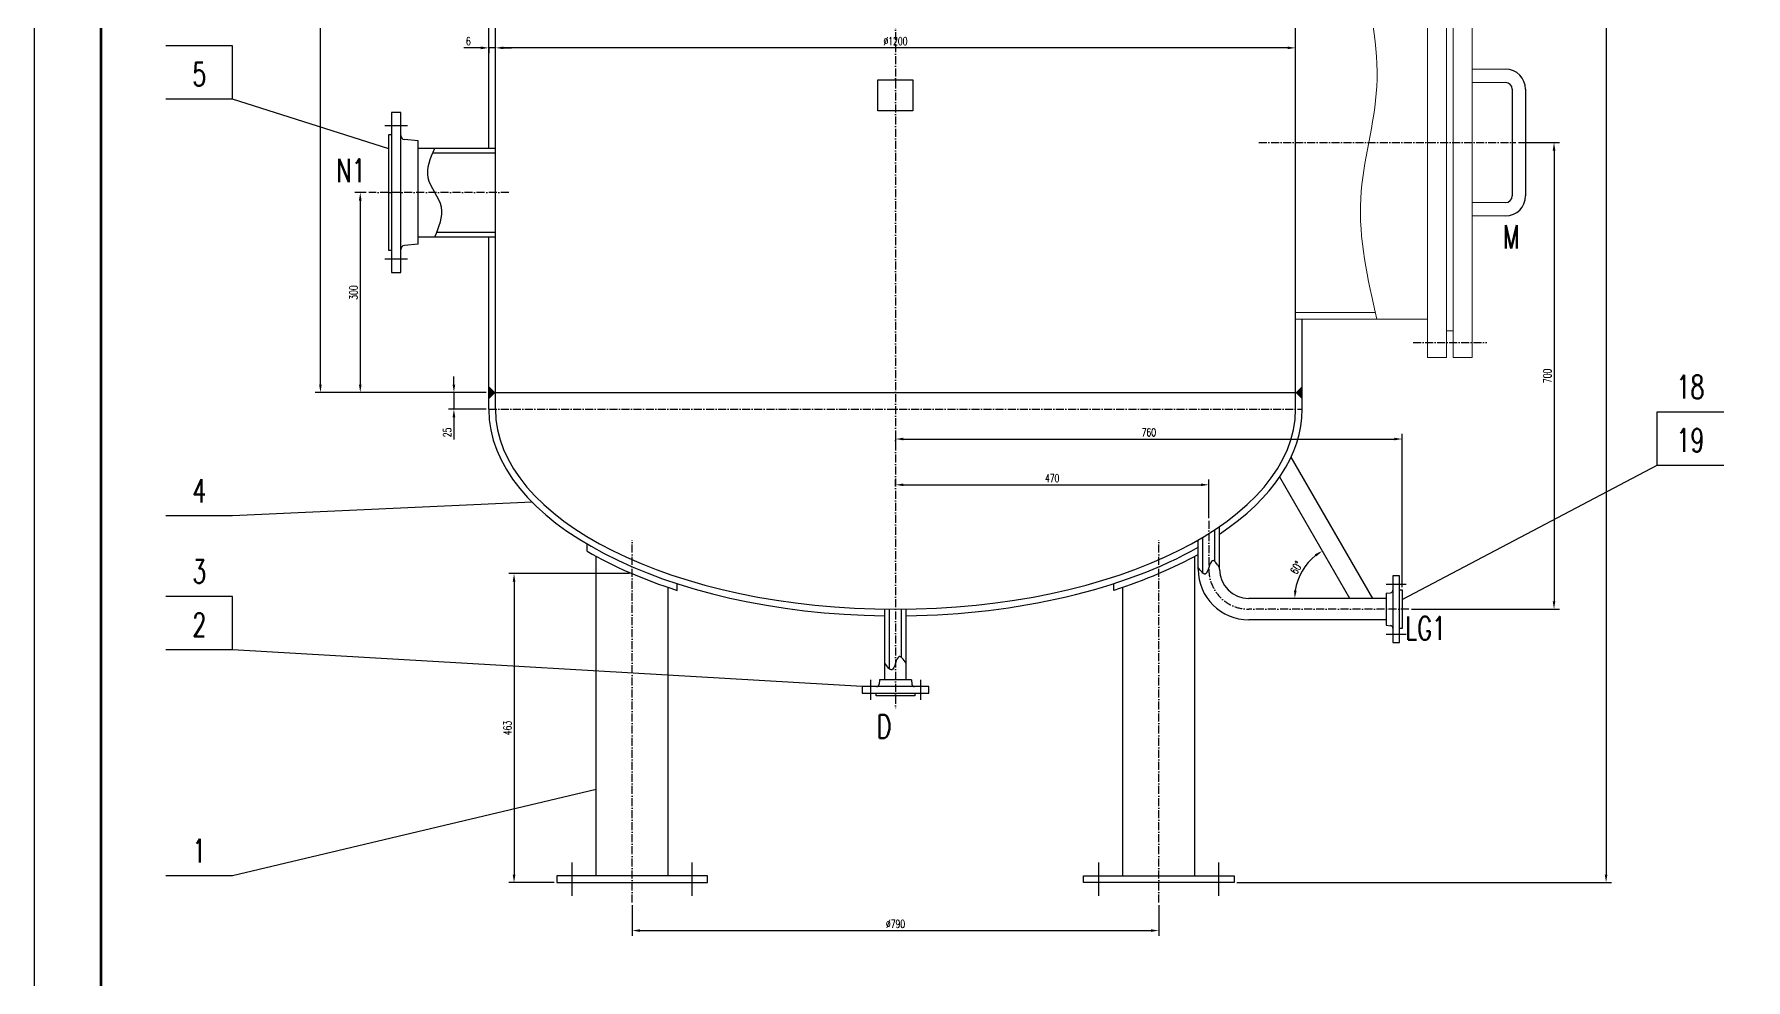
# Model space of a CAD drawing. Header units: millimetres. Extents: x 3722 to 10352, y -3393 to 2547.
# Drawn here: x 3722 to 6289, y -952 to 466 of the extents above; entities that cross this region are included whole.
import ezdxf
from ezdxf.enums import TextEntityAlignment as Align

# ---------------------------------------------------------------- set-up
doc = ezdxf.new("R2010")
doc.units = ezdxf.units.MM
for name, pattern in [('ACAD_ISO02W100', [11, 8, -3]), ('ACAD_ISO10W100', [18, 12, -3, 0, -3]), ('DASHDOT', [1, 0.5, -0.25, 0, -0.25])]:
    doc.linetypes.add(name, pattern=pattern)
for name, color, linetype in [('2', 1, 'Continuous'), ('ACHSEN', 7, 'DASHDOT'), ('K1', 4, 'Continuous'), ('tank', 1, 'Continuous'), ('tankx', 2, 'ACAD_ISO10W100'), ('tanky', 7, 'Continuous'), ('xuxian', 7, 'ACAD_ISO02W100')]:
    doc.layers.add(name, color=color, linetype=linetype)
doc.layers.add('CAXA1', color=2, linetype='ACAD_ISO10W100', lineweight=25)
doc.layers.add('RENK', color=7, linetype='Continuous', lineweight=18)
doc.styles.add('hzfs', font='simplex.shx', dxfattribs={"width": 0.7, "bigfont": 'hzfs.shx'})
doc.dimstyles.new('PVCAD$0', dxfattribs={"dimscale": 4, "dimtxt": 3, "dimasz": 3, "dimexe": 2, "dimexo": 1, "dimgap": 1, "dimtad": 1, "dimdec": 0, "dimzin": 0, "dimdsep": 46, "dimtxsty": 'hzfs', "dimcen": 2.5, "dimclrd": 4, "dimclre": 4, "dimadec": 0, "dimazin": 0, "dimtfac": 1, "dimtmove": 0, "dimatfit": 0, "dimfxl": 1, "dimarcsym": 0})
doc.dimstyles.new('PVCAD$2', dxfattribs={"dimscale": 4, "dimtxt": 3, "dimasz": 3, "dimexe": 2, "dimexo": 1, "dimgap": 1, "dimtad": 2, "dimtih": 1, "dimdec": 0, "dimzin": 0, "dimdsep": 46, "dimtxsty": 'hzfs', "dimcen": 2.5, "dimclrd": 4, "dimclre": 4, "dimadec": 0, "dimazin": 0, "dimtfac": 1, "dimtmove": 0, "dimatfit": 0, "dimfxl": 1, "dimarcsym": 0})

# ---------------------------------------------------------------- blocks, each defined once
blk = doc.blocks.new('*D204')
at = {"color": 4, "linetype": 'ByBlock', "lineweight": -2}
for p, q in [((5014, -211.4), (5014, -201.6)), ((5484, -259.8), (5484, -201.6)), ((5026, -209.6), (5472, -209.6))]:
    blk.add_line(p, q, dxfattribs=at)
at = {"color": 4, "linetype": 'ByBlock'}
for points in [[(5026, -207.6), (5026, -211.6), (5014, -209.6)], [(5472, -207.6), (5472, -211.6), (5484, -209.6)]]:
    blk.add_solid(points, dxfattribs=at)
at = {"layer": 'Defpoints', "color": 0, "linetype": 'ByBlock'}
for p in [(5014, -215.4), (5484, -209.6), (5484, -263.8)]:
    blk.add_point(p, dxfattribs=at)
at = {"color": 0, "linetype": 'ByBlock', "insert": (5249, -199.6), "char_height": 12, "attachment_point": 5, "style": 'hzfs'}
blk.add_mtext('470', dxfattribs=at)
blk = doc.blocks.new('*D205')
at = {"color": 4, "linetype": 'ByBlock', "lineweight": -2}
for p, q in [((5948.4, 303.8), (6009.7, 303.8)), ((6001.7, 291.8), (6001.7, -384.2)), ((5787.7, -396.2), (6009.7, -396.2))]:
    blk.add_line(p, q, dxfattribs=at)
at = {"color": 4, "linetype": 'ByBlock'}
for points in [[(5999.7, 291.8), (6003.7, 291.8), (6001.7, 303.8)], [(5999.7, -384.2), (6003.7, -384.2), (6001.7, -396.2)]]:
    blk.add_solid(points, dxfattribs=at)
at = {"layer": 'Defpoints', "color": 0, "linetype": 'ByBlock'}
for p in [(5944.4, 303.8), (5783.7, -396.2), (6001.7, -396.2)]:
    blk.add_point(p, dxfattribs=at)
at = {"color": 0, "linetype": 'ByBlock', "insert": (5991.7, -46.2), "char_height": 12, "attachment_point": 5, "rotation": 90, "style": 'hzfs'}
blk.add_mtext('700', dxfattribs=at)
blk = doc.blocks.new('*D206')
at = {"color": 4, "linetype": 'ByBlock', "lineweight": -2}
for p, q in [((5014, -129.8), (5014, -148.9)), ((5026, -140.9), (5762, -140.9)), ((5774, -363.2), (5774, -132.9))]:
    blk.add_line(p, q, dxfattribs=at)
at = {"color": 4, "linetype": 'ByBlock'}
for points in [[(5026, -138.9), (5026, -142.9), (5014, -140.9)], [(5762, -138.9), (5762, -142.9), (5774, -140.9)]]:
    blk.add_solid(points, dxfattribs=at)
at = {"layer": 'Defpoints', "color": 0, "linetype": 'ByBlock'}
for p in [(5014, -125.8), (5774, -140.9), (5774, -367.2)]:
    blk.add_point(p, dxfattribs=at)
at = {"color": 0, "linetype": 'ByBlock', "insert": (5394, -130.9), "char_height": 12, "attachment_point": 5, "style": 'hzfs'}
blk.add_mtext('760', dxfattribs=at)
blk = doc.blocks.new('*D207')
at = {"color": 4, "linetype": 'ByBlock', "lineweight": -2}
for p, q in [((4619, -840.2), (4619, -886.3)), ((5409, -840.2), (5409, -886.3)), ((4631, -878.3), (5397, -878.3))]:
    blk.add_line(p, q, dxfattribs=at)
at = {"color": 4, "linetype": 'ByBlock'}
for points in [[(4631, -876.3), (4631, -880.3), (4619, -878.3)], [(5397, -876.3), (5397, -880.3), (5409, -878.3)]]:
    blk.add_solid(points, dxfattribs=at)
at = {"layer": 'Defpoints', "color": 0, "linetype": 'ByBlock'}
for p in [(4619, -836.2), (5409, -836.2), (5409, -878.3)]:
    blk.add_point(p, dxfattribs=at)
at = {"color": 0, "linetype": 'ByBlock', "insert": (5014, -868.3), "char_height": 12, "attachment_point": 5, "style": 'hzfs'}
blk.add_mtext('%%C790', dxfattribs=at)
blk = doc.blocks.new('*D208')
at = {"color": 4, "linetype": 'ByBlock', "lineweight": -2}
for p, q in [((5105, 2105.8), (6087.8, 2105.8)), ((6079.8, 2093.8), (6079.8, -794.2)), ((5526.1, -806.2), (6087.8, -806.2))]:
    blk.add_line(p, q, dxfattribs=at)
at = {"color": 4, "linetype": 'ByBlock'}
for points in [[(6077.8, 2093.8), (6081.8, 2093.8), (6079.8, 2105.8)], [(6077.8, -794.2), (6081.8, -794.2), (6079.8, -806.2)]]:
    blk.add_solid(points, dxfattribs=at)
at = {"layer": 'Defpoints', "color": 0, "linetype": 'ByBlock'}
for p in [(5101, 2105.8), (5522.1, -806.2), (6079.8, -806.2)]:
    blk.add_point(p, dxfattribs=at)
at = {"color": 0, "linetype": 'ByBlock', "insert": (6069.8, 649.8), "char_height": 12, "attachment_point": 5, "rotation": 90, "style": 'hzfs'}
blk.add_mtext('2910', dxfattribs=at)
blk = doc.blocks.new('*D209')
at = {"layer": 'ACHSEN', "color": 4, "linetype": 'ByBlock', "lineweight": -2}
for p, q in [((4220, 228.8), (4203.2, 228.8)), ((4211.2, 216.8), (4211.2, -59.2)), ((4400, -71.2), (4203.2, -71.2))]:
    blk.add_line(p, q, dxfattribs=at)
at = {"layer": 'ACHSEN', "color": 4, "linetype": 'ByBlock'}
for points in [[(4209.2, 216.8), (4213.2, 216.8), (4211.2, 228.8)], [(4209.2, -59.2), (4213.2, -59.2), (4211.2, -71.2)]]:
    blk.add_solid(points, dxfattribs=at)
at = {"layer": 'Defpoints', "color": 0, "linetype": 'ByBlock'}
for p in [(4224, 228.8), (4211.2, -71.2), (4404, -71.2)]:
    blk.add_point(p, dxfattribs=at)
at = {"layer": 'ACHSEN', "color": 0, "linetype": 'ByBlock', "insert": (4201.2, 78.8), "char_height": 12, "attachment_point": 5, "rotation": 90, "style": 'hzfs'}
blk.add_mtext('300', dxfattribs=at)
blk = doc.blocks.new('*D210')
at = {"layer": 'ACHSEN', "color": 4, "linetype": 'ByBlock', "lineweight": -2}
for p, q in [((4345, 1538.8), (4143.5, 1538.8)), ((4151.5, -59.2), (4151.5, 1526.8)), ((4212.2, -71.2), (4143.5, -71.2))]:
    blk.add_line(p, q, dxfattribs=at)
at = {"layer": 'ACHSEN', "color": 4, "linetype": 'ByBlock'}
for points in [[(4149.5, 1526.8), (4153.5, 1526.8), (4151.5, 1538.8)], [(4149.5, -59.2), (4153.5, -59.2), (4151.5, -71.2)]]:
    blk.add_solid(points, dxfattribs=at)
at = {"layer": 'Defpoints', "color": 0, "linetype": 'ByBlock'}
for p in [(4151.5, 1538.8), (4349, 1538.8), (4216.2, -71.2)]:
    blk.add_point(p, dxfattribs=at)
at = {"layer": 'ACHSEN', "color": 0, "linetype": 'ByBlock', "insert": (4141.5, 733.8), "char_height": 12, "attachment_point": 5, "rotation": 90, "style": 'hzfs'}
blk.add_mtext('1610', dxfattribs=at)
blk = doc.blocks.new('*D185')
at = {"layer": 'ACHSEN', "color": 4, "linetype": 'ByBlock', "lineweight": -2}
for p, q in [((4414, 449.9), (4414, 453.9)), ((5602, 445.9), (4426, 445.9)), ((5614, 449.9), (5614, 453.9))]:
    blk.add_line(p, q, dxfattribs=at)
at = {"layer": 'ACHSEN', "color": 4, "linetype": 'ByBlock'}
for points in [[(4426, 447.9), (4426, 443.9), (4414, 445.9)], [(5602, 447.9), (5602, 443.9), (5614, 445.9)]]:
    blk.add_solid(points, dxfattribs=at)
at = {"layer": 'Defpoints', "color": 0, "linetype": 'ByBlock'}
for p in [(4414, 445.9), (4414, 445.9), (5614, 445.9)]:
    blk.add_point(p, dxfattribs=at)
at = {"layer": 'ACHSEN', "color": 0, "linetype": 'ByBlock', "insert": (5014, 455.9), "char_height": 12, "attachment_point": 5, "style": 'hzfs'}
blk.add_mtext('%%C1200', dxfattribs=at)
blk = doc.blocks.new('*D186')
at = {"layer": 'ACHSEN', "color": 4, "linetype": 'ByBlock', "lineweight": -2}
for p, q in [((4392, 445.9), (4366.8, 445.9)), ((4404, 445.9), (4404, 437.9)), ((4414, 445.9), (4404, 445.9)), ((4414, 449.9), (4414, 453.9)), ((4426, 445.9), (4438, 445.9))]:
    blk.add_line(p, q, dxfattribs=at)
at = {"layer": 'ACHSEN', "color": 4, "linetype": 'ByBlock'}
for points in [[(4392, 447.9), (4392, 443.9), (4404, 445.9)], [(4426, 447.9), (4426, 443.9), (4414, 445.9)]]:
    blk.add_solid(points, dxfattribs=at)
at = {"layer": 'Defpoints', "color": 0, "linetype": 'ByBlock'}
for p in [(4404, 449.9), (4404, 445.9), (4414, 445.9)]:
    blk.add_point(p, dxfattribs=at)
at = {"layer": 'ACHSEN', "color": 0, "linetype": 'ByBlock', "insert": (4373.4, 455.9), "char_height": 12, "attachment_point": 5, "style": 'hzfs'}
blk.add_mtext('6', dxfattribs=at)
blk = doc.blocks.new('*D211')
at = {"layer": 'ACHSEN', "color": 4, "linetype": 'ByBlock', "lineweight": -2}
for p, q in [((4615, -342.8), (4433.9, -342.8)), ((4441.9, -354.8), (4441.9, -794.2)), ((4501.9, -806.2), (4433.9, -806.2))]:
    blk.add_line(p, q, dxfattribs=at)
at = {"layer": 'ACHSEN', "color": 4, "linetype": 'ByBlock'}
for points in [[(4439.9, -354.8), (4443.9, -354.8), (4441.9, -342.8)], [(4439.9, -794.2), (4443.9, -794.2), (4441.9, -806.2)]]:
    blk.add_solid(points, dxfattribs=at)
at = {"layer": 'Defpoints', "color": 0, "linetype": 'ByBlock'}
for p in [(4619, -342.8), (4441.9, -806.2), (4505.9, -806.2)]:
    blk.add_point(p, dxfattribs=at)
at = {"layer": 'ACHSEN', "color": 0, "linetype": 'ByBlock', "insert": (4431.9, -574.5), "char_height": 12, "attachment_point": 5, "rotation": 90, "style": 'hzfs'}
blk.add_mtext('463', dxfattribs=at)
blk = doc.blocks.new('*D187')
at = {"color": 4, "linetype": 'ByBlock', "lineweight": -2}
blk.add_arc((5695.3, -380.2), 82.5, 128.3394, 171.6606, dxfattribs=at)
at = {"color": 4, "linetype": 'ByBlock'}
for points in [[(5643, -313.8), (5645.3, -317.1), (5654.1, -308.7)], [(5615.7, -368.4), (5611.7, -368.1), (5612.8, -380.2)]]:
    blk.add_solid(points, dxfattribs=at)
at = {"layer": 'Defpoints', "color": 0, "linetype": 'ByBlock'}
for p in [(5590.2, -198), (5617.8, -352), (5544, -380.2), (5695.3, -380.2), (5750, -380.2)]:
    blk.add_point(p, dxfattribs=at)
at = {"color": 0, "linetype": 'ByBlock', "insert": (5615.3, -333.8), "char_height": 12, "attachment_point": 5, "rotation": 59.8909, "style": 'hzfs'}
blk.add_mtext('60°', dxfattribs=at)
blk = doc.blocks.new('*D189')
at = {"layer": 'Defpoints', "color": 0, "linetype": 'ByBlock'}
for p in [(4404, -71.2), (4351.7, -96.2), (4404, -96.2)]:
    blk.add_point(p, dxfattribs=at)
at = {"layer": 'xuxian', "color": 4, "linetype": 'ByBlock', "lineweight": -2}
for p, q in [((4351.7, -59.2), (4351.7, -47.2)), ((4400, -71.2), (4343.7, -71.2)), ((4351.7, -71.2), (4351.7, -96.2)), ((4400, -96.2), (4343.7, -96.2)), ((4351.7, -108.2), (4351.7, -141.8))]:
    blk.add_line(p, q, dxfattribs=at)
at = {"layer": 'xuxian', "color": 4, "linetype": 'ByBlock'}
for points in [[(4349.7, -59.2), (4353.7, -59.2), (4351.7, -71.2)], [(4349.7, -108.2), (4353.7, -108.2), (4351.7, -96.2)]]:
    blk.add_solid(points, dxfattribs=at)
at = {"layer": 'xuxian', "color": 0, "linetype": 'ByBlock', "insert": (4341.7, -131), "char_height": 12, "attachment_point": 5, "rotation": 90, "style": 'hzfs'}
blk.add_mtext('25', dxfattribs=at)

msp = doc.modelspace()

# ---------------------------------------------------------------- linework, layer by layer
msp.add_line((3722.2, 2546.8), (3722.2, -3393.2))
at = {"linetype": 'ByBlock'}
msp.add_lwpolyline([(4987.7, 398), (5040.2, 398), (5040.2, 351.5), (4987.7, 351.5)], close=True, dxfattribs=at)
at = {"layer": '2', "linetype": 'ByBlock'}
for p, q in [((5939, 383.8), (5939, 223.8)), ((5959, 383.8), (5959, 223.8))]:
    msp.add_line(p, q, dxfattribs=at)
for centre, radius, start, end in [((5929, 383.8), 30, 0, 90), ((5929, 383.8), 10, 0, 90), ((5929, 223.8), 30, 270, 0), ((5929, 223.8), 10, 270, 0)]:
    msp.add_arc(centre, radius, start, end, dxfattribs=at)
at = {"layer": 'CAXA1'}
for p, q in [((5014, 2134.6), (5014, -544.5)), ((4434, 228.8), (4224, 228.8)), ((4404, -96.2), (5624, -96.2)), ((5484, -263.8), (5484, -336.2)), ((4619, -836.2), (4619, -292.8)), ((5409, -836.2), (5409, -292.8)), ((5783.7, -396.2), (5544, -396.2))]:
    msp.add_line(p, q, dxfattribs=at)
msp.add_arc((5544, -336.2), 60, 180, 270, dxfattribs=at)
at = {"layer": 'K1', "const_width": 4}
msp.add_lwpolyline([(7822.2, -3293.2), (7822.2, 2296.8), (3822.2, 2296.8), (3822.2, -3293.2)], close=True, dxfattribs=at)
at = {"layer": 'RENK', "color": 1, "linetype": 'Continuous'}
for p, q in [((5812, 626.3), (5812, -18.7)), ((5840.5, 626.3), (5840.5, -18.7)), ((5850.5, 626.3), (5850.5, -18.7)), ((5879, 626.3), (5879, -18.7)), ((5614, 568.8), (5614, 38.8)), ((5879, 413.8), (5929, 413.8)), ((5879, 393.8), (5929, 393.8)), ((5879, 213.8), (5929, 213.8)), ((5879, 193.8), (5929, 193.8)), ((5614, 48.8), (5733.5, 48.8)), ((5614, 38.8), (5812, 38.8)), ((5840.5, 21.5), (5850.5, 21.5)), ((5812, -18.7), (5840.5, -18.7)), ((5850.5, -18.7), (5879, -18.7))]:
    msp.add_line(p, q, dxfattribs=at)
at = {"layer": 'RENK', "color": 7, "linetype": 'Continuous'}
msp.add_spline([(5711.8, 568.8), (5735.9, 387.8), (5711.8, 219.8), (5735.9, 38.8)], degree=3, dxfattribs=at)
at = {"layer": 'tank', "linetype": 'ByBlock'}
for p, q in [((5614, -96.2), (5614, 1548.8)), ((4404, 295.3), (4404, 1496.8)), ((4414, -96.2), (4414, 1506.8)), ((4272, 348.8), (4258, 348.8)), ((4258, 348.8), (4258, 108.8)), ((4272, 108.8), (4272, 348.8)), ((4254, 141.8), (4254, 315.8)), ((4254, 315.8), (4258, 315.8)), ((4298, 306.5), (4277.5, 308.3)), ((4298, 151.2), (4298, 306.5)), ((4298, 295.3), (4414, 295.3)), ((4320, 288.3), (4414, 288.3)), ((4298, 162.3), (4414, 162.3)), ((4325.9, 169.3), (4414, 169.3)), ((4404, -96.2), (4404, 162.3)), ((4258, 141.8), (4254, 141.8)), ((4298, 151.2), (4277.5, 149.3)), ((4258, 108.8), (4272, 108.8)), ((5624, -96.2), (5624, 38.8)), ((4404, -71.2), (5624, -71.2)), ((5730, -380.2), (5607.4, -167.9)), ((5695.3, -380.2), (5590.2, -198)), ((5493, -324.7), (5493, -276.8)), ((5500, -336.2), (5500, -272.1)), ((4551.5, -309.3), (4551.5, -298.3)), ((5468, -336.2), (5468, -292.3)), ((5475, -342), (5475, -288.2)), ((4565, -796.2), (4565, -316.8)), ((5463, -796.2), (5463, -316.8)), ((4686.5, -367.9), (4686.5, -357.7)), ((5341.5, -367.9), (5341.5, -357.7)), ((5760, -346.2), (5760, -446.2)), ((5770, -346.2), (5760, -346.2)), ((5770, -446.2), (5770, -346.2)), ((4673, -796.2), (4673, -363.4)), ((5355, -796.2), (5355, -363.4)), ((5750, -380.2), (5544, -380.2)), ((5750, -372.1), (5756.3, -371.5)), ((5750, -372.1), (5750, -420.3)), ((5770, -367.2), (5774, -367.2)), ((5774, -367.2), (5774, -425.2)), ((4998, -502.2), (4998, -396.1)), ((5005, -485.8), (5005, -396.1)), ((5023, -468.5), (5023, -396.1)), ((5030, -502.2), (5030, -396.1)), ((5750, -412.2), (5544, -412.2)), ((5750, -420.3), (5756.3, -420.9)), ((5774, -425.2), (5770, -425.2)), ((5760, -446.2), (5770, -446.2)), ((5064, -512.2), (4964, -512.2)), ((4964, -512.2), (4964, -522.2)), ((4989.9, -502.2), (4989.3, -508.5)), ((5038.1, -502.2), (4989.9, -502.2)), ((5038.1, -502.2), (5038.7, -508.5)), ((5064, -522.2), (5064, -512.2)), ((4964, -522.2), (5064, -522.2)), ((4985, -526.2), (4985, -522.2)), ((5043, -526.2), (4985, -526.2)), ((5043, -522.2), (5043, -526.2))]:
    msp.add_line(p, q, dxfattribs=at)
for points in [[(4505.9, -806.2), (4732.1, -806.2), (4732.1, -796.2), (4505.9, -796.2), (4505.9, -806.2)], [(5522.1, -806.2), (5295.9, -806.2), (5295.9, -796.2), (5522.1, -796.2), (5522.1, -806.2)]]:
    msp.add_lwpolyline(points, dxfattribs=at)
for centre, radius, start, end in [((4278, 314.3), 6, 180, 264.8572), ((4278, 143.3), 6, 95.1428, 180), ((5544, -336.2), 76, 180, 270), ((5544, -336.2), 44, 180, 270), ((5756, -367.5), 4, 275.1428, 0), ((5756, -424.8), 4, 0, 84.8572), ((4985.3, -508.2), 4, 270, 354.8572), ((5042.6, -508.2), 4, 185.1428, 270)]:
    msp.add_arc(centre, radius, start, end, dxfattribs=at)
for major_axis, ratio, start_param, end_param in [((610, 0), 0.508197, 3.141593, 4.686156), ((600, 0), 0.5, 3.141593, 6.283185), ((610, 0), 0.508197, 5.634239, 6.283185), ((610, 0), 0.508197, 4.738621, 5.551819), ((-620, 0), 0.516129, 7.011995, 7.297472)]:
    msp.add_ellipse((5014, -96.2), major_axis=major_axis, ratio=ratio, start_param=start_param, end_param=end_param, dxfattribs=at)
at = {"layer": 'tank', "linetype": 'ByBlock', "extrusion": (0, 0, -1)}
msp.add_ellipse((5014, -96.2), major_axis=(620, 0), ratio=0.516129, start_param=7.03235, end_param=7.297472, dxfattribs=at)
at = {"layer": 'tankx', "linetype": 'ByBlock'}
for p, q in [((4282, 328.8), (4248, 328.8)), ((4282, 128.8), (4248, 128.8)), ((5750, -358.7), (5780, -358.7)), ((5750, -433.7), (5780, -433.7)), ((4976.5, -502.2), (4976.5, -532.2)), ((5051.5, -502.2), (5051.5, -532.2)), ((4529, -826.2), (4529, -776.2)), ((4709, -826.2), (4709, -776.2)), ((5319, -826.2), (5319, -776.2)), ((5499, -826.2), (5499, -776.2))]:
    msp.add_line(p, q, dxfattribs=at)
at = {"layer": 'tankx'}
for p, q in [((5559.2, 303.8), (5944.4, 303.8)), ((5790.2, 3.8), (5900.9, 3.8))]:
    msp.add_line(p, q, dxfattribs=at)
at = {"layer": 'tanky', "linetype": 'ByBlock'}
for p, q in [((4019.8, 448.9), (3919.8, 448.9)), ((4019.8, 368.9), (4019.8, 448.9)), ((4019.8, 368.9), (3919.8, 368.9)), ((4254, 294.4), (4019.8, 368.9)), ((6156.3, -180.2), (6156.3, -100.2)), ((6156.3, -100.2), (6256.3, -100.2)), ((5774, -381.7), (6156.3, -180.2)), ((6156.3, -180.2), (6256.3, -180.2)), ((4019.8, -255.9), (3919.8, -255.9)), ((4468.9, -235.4), (4019.8, -255.9)), ((4019.8, -376.9), (3919.8, -376.9)), ((4019.8, -456.9), (4019.8, -376.9)), ((4019.8, -456.9), (3919.8, -456.9)), ((4964, -512.2), (4019.8, -456.9)), ((4565, -666.6), (4019.8, -796.2)), ((4019.8, -796.2), (3919.8, -796.2))]:
    msp.add_line(p, q, dxfattribs=at)
for points in [[(4323, 162.3), (4333, 206.7), (4313, 251), (4323, 295.3)], [(5500, -333.4), (5489.3, -323.4), (5478.7, -343.4), (5468, -333.4)], [(5030, -477.2), (5019.3, -467.2), (5008.7, -487.2), (4998, -477.2)]]:
    msp.add_spline(points, degree=3, dxfattribs=at)
for points in [[(4414, -71.2), (4404, -61.2), (4404, -81.2)], [(5614, -71.2), (5624, -61.2), (5624, -81.2)]]:
    msp.add_solid(points, dxfattribs=at)

# ---------------------------------------------------------------- texts
at = {"layer": 'tanky', "linetype": 'ByBlock', "style": 'hzfs', "width": 0.7}
for s, p in [('5', (3969.8, 388.9)), ('18', (6206.3, -80.2)), ('19', (6206.3, -160.2)), ('4', (3969.8, -235.9)), ('3', (3969.8, -356.9)), ('2', (3969.8, -436.9)), ('1', (3969.8, -776.2))]:
    msp.add_text(s, height=35, dxfattribs=at).set_placement(p, align=Align.CENTER)
for s, p in [('N1', (4197.4, 261.7)), ('M', (5937.6, 162.4)), ('LG1', (5809.3, -424.8)), ('D', (4996.9, -572))]:
    msp.add_text(s, height=35, dxfattribs=at).set_placement(p, align=Align.MIDDLE)

# ---------------------------------------------------------------- dimensions: what is measured, and where the dimension line sits
at = {"linetype": 'ByBlock'}
dim = msp.add_linear_dim(base=(6079.8, -806.2), p1=(5101, 2105.8), p2=(5522.1, -806.2), angle=90, text='2910', dimstyle='PVCAD$0', dxfattribs=at)
dim.commit()
dim.dimension.update_dxf_attribs({"geometry": '*D208', "text_midpoint": (6069.8, 649.8)})
dim = msp.add_linear_dim(base=(6001.7, -396.2), p1=(5944.4, 303.8), p2=(5783.7, -396.2), angle=90, dimstyle='PVCAD$0', dxfattribs=at)
dim.commit()
dim.dimension.update_dxf_attribs({"geometry": '*D205', "text_midpoint": (5991.7, -46.2)})
dim = msp.add_linear_dim(base=(5774, -140.9), p1=(5014, -125.8), p2=(5774, -367.2), dimstyle='PVCAD$0', dxfattribs=at)
dim.commit()
dim.dimension.update_dxf_attribs({"geometry": '*D206', "text_midpoint": (5394, -130.9)})
dim = msp.add_linear_dim(base=(5484, -209.6), p1=(5014, -215.4), p2=(5484, -263.8), dimstyle='PVCAD$0', dxfattribs=at)
dim.commit()
dim.dimension.update_dxf_attribs({"geometry": '*D204', "text_midpoint": (5249, -209.6), "dimtype": 160})
dim = msp.add_angular_dim_2l(base=(5617.8, -352), line1=((5750, -380.2), (5544, -380.2)), line2=((5695.3, -380.2), (5590.2, -198)), dimstyle='PVCAD$2', override={"dimtad": 1, "dimtih": 0}, dxfattribs=at)
dim.commit()
dim.dimension.update_dxf_attribs({"geometry": '*D187', "text_midpoint": (5624, -338.8), "dimtype": 162})
dim = msp.add_linear_dim(base=(5409, -878.3), p1=(4619, -836.2), p2=(5409, -836.2), text='%%C<>', dimstyle='PVCAD$0', dxfattribs=at)
dim.commit()
dim.dimension.update_dxf_attribs({"geometry": '*D207', "text_midpoint": (5014, -868.3)})
at = {"layer": 'ACHSEN', "linetype": 'ByBlock'}
for base, p1, p2, picture, middle in [((4151.5, 1538.8), (4216.2, -71.2), (4349, 1538.8), '*D210', (4141.5, 733.8)), ((4441.9, -806.2), (4619, -342.8), (4505.9, -806.2), '*D211', (4431.9, -574.5))]:
    dim = msp.add_linear_dim(base=base, p1=p1, p2=p2, angle=90, dimstyle='PVCAD$0', dxfattribs=at)
    dim.commit()
    dim.dimension.update_dxf_attribs({"geometry": picture, "text_midpoint": middle})
for base, p1, p2, text, picture, middle in [((4404, 445.9), (4414, 445.9), (4404, 449.9), '6', '*D186', (4373.4, 455.9)), ((4414, 445.9), (5614, 445.9), (4414, 445.9), '%%C<>', '*D185', (5014, 455.9))]:
    dim = msp.add_linear_dim(base=base, p1=p1, p2=p2, text=text, dimstyle='PVCAD$0', dxfattribs=at)
    dim.commit()
    dim.dimension.update_dxf_attribs({"geometry": picture, "text_midpoint": middle})
dim = msp.add_linear_dim(base=(4211.2, -71.2), p1=(4224, 228.8), p2=(4404, -71.2), angle=90, dimstyle='PVCAD$0', dxfattribs=at)
dim.commit()
dim.dimension.update_dxf_attribs({"geometry": '*D209', "text_midpoint": (4211.2, 78.8), "dimtype": 160})
at = {"layer": 'xuxian', "linetype": 'ByBlock'}
dim = msp.add_linear_dim(base=(4351.7, -96.2), p1=(4404, -71.2), p2=(4404, -96.2), angle=90, dimstyle='PVCAD$0', dxfattribs=at)
dim.commit()
dim.dimension.update_dxf_attribs({"geometry": '*D189', "text_midpoint": (4341.7, -131)})

doc.saveas('drawing.dxf')
